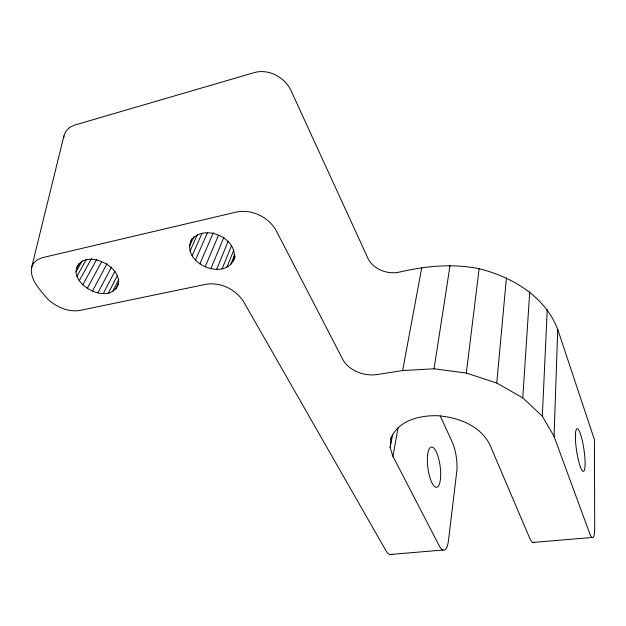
<?xml version="1.0" encoding="UTF-8"?>
<svg xmlns="http://www.w3.org/2000/svg" width="626" height="626" viewBox="0 0 626 626"><rect width="100%" height="100%" fill="white"/><g stroke="black" fill="none" stroke-linecap="round" stroke-linejoin="round"><path stroke-width="0.94" d="M557.735 329.417L594.434 439.695L594.7 527.898A24.344 4.186 82.2 0 1 589.434 532.796L554.065 436.455L557.735 329.417C545.019 296.348 512.138 276.903 479.117 268.742C452.418 263.249 425.156 266.073 398.84 272.24A24.61 19.156 12.1 0 1 367.939 258.295L290.98 90.488C284.705 77.342 269.196 68.719 254.766 72.467L74.439 125.153L69.541 127.485L65.949 131.17L63.915 135.928L31.535 267.717C29.876 280.354 40.4 290.049 47.631 299.071C56.246 306.857 67.976 312.311 79.784 310.457L206.181 284.267C220.767 281.903 236.057 289.533 243.772 301.975L385.749 550.348A22.52 7.817 84.2 0 0 392.001 554.323M554.065 436.455L542.327 416.196L547.241 309.588M542.327 416.196L522.78 397.854L529.729 291.904M63.789 137.759L63.915 135.928M440.242 415.946L452.387 442.425A21.44 6.19 82.4 0 1 456.706 471.996L448.427 540.747A22.998 6.925 83.6 0 1 439.194 545.747L392.94 456.331L390.17 447.684L391.125 437.167M522.78 397.854L496.754 383.026L506.418 277.874M75.996 271.864C79.463 247.622 118.236 262.638 118.666 281.52C114.362 304.956 77.108 290.245 75.996 271.864L82.178 260.87M496.754 383.026L466.315 373.049L479.117 268.742M31.535 267.717L33.593 263.186L37.349 259.743L42.56 257.638L236.573 212.011C251.988 208.959 268.601 217.034 276.215 230.681L342.892 359.59A27.395 19.367 12.6 0 0 377.384 374.512L402.643 370.553L434.037 368.792L450.086 265.291M392.94 456.331L398.097 427.707M390.17 447.684L392.627 434.334M402.643 370.553L421.736 267.748M235.165 256.269C227.52 283.797 178.332 263.014 192.104 238.318M233.381 260.792C240.705 238.522 202.041 221.534 190.5 241.879M230.775 264.477L234.719 254.524M226.925 267.247L233.795 250.064M222.097 268.937L231.597 245.431M216.612 269.446L228.083 241.44M210.829 268.734L223.975 237.16M205.132 266.856L218.482 235.337M199.882 263.937L213.302 232.77M195.429 260.158L207.48 232.614M192.08 255.768L201.908 233.6M190.054 251.042L197.589 234.226M189.506 246.308L193.888 236.589M390.773 439.076C397.533 420.414 419.874 415.179 437.699 415.734C457.849 417.237 480.032 425.39 489.712 444.397L529.612 537.953A23.804 5.313 82.7 0 0 534.15 542.319M115.959 288.985L118.596 283.797M112.664 291.544L118.846 279.446M108.353 293.093L117.25 275.823M103.321 293.531L114.988 271.105M97.899 292.835L111.498 266.997M92.445 291.059L107.116 263.538M87.304 288.312L101.678 261.699M82.812 284.775L96.881 259.062M79.291 280.667L91.592 258.428M76.959 276.269L86.411 259.336M76.489 267.756L78.876 263.53M389.959 554.519L443.028 550.035M532.765 542.468L592.118 537.46M434.037 368.792L466.315 373.049M427.691 454.445A20.345 6.182 82.6 0 0 435.383 487.091A20.345 6.182 82.6 0 0 438.982 459.907A20.345 6.182 82.6 0 0 427.691 454.445M575.396 436.392A21.519 3.733 81.6 0 0 582.61 471.01A21.519 3.733 81.6 0 0 582.736 442.668A21.519 3.733 81.6 0 0 575.396 436.392"/></g></svg>
